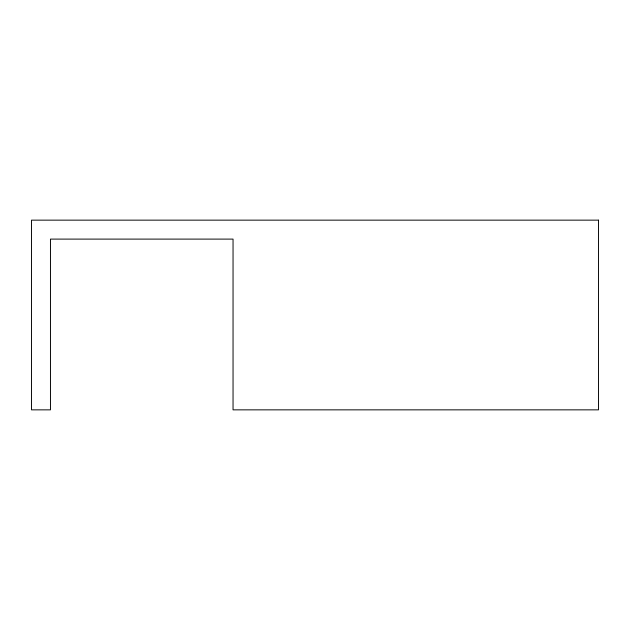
<?xml version="1.0" encoding="UTF-8"?>
<svg xmlns="http://www.w3.org/2000/svg" width="630" height="630" viewBox="0 0 630 630"><rect width="100%" height="100%" fill="white"/><g stroke="black" fill="none" stroke-linecap="round" stroke-linejoin="round"><path stroke-width="0.94" d="M598.5 220.146L31.5 220.146L31.5 409.854L50.463 409.854L50.463 239.101L233.045 239.101L233.045 409.854L598.5 409.854L598.5 220.146"/></g></svg>
